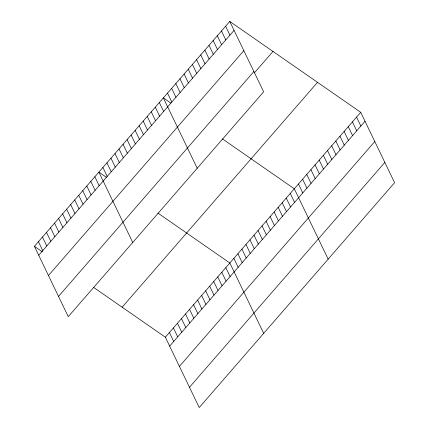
<?xml version="1.0" encoding="UTF-8"?>
<svg xmlns="http://www.w3.org/2000/svg" width="429" height="429" viewBox="0 0 429 429"><rect width="100%" height="100%" fill="white"/><g stroke="black" fill="none" stroke-linecap="round" stroke-linejoin="round"><path stroke-width="0.64" d="M229.772 21.45L263.637 91.806L68.27 316.677L34.411 246.321L229.772 21.45L360.73 112.323L394.589 182.679L199.228 407.55L165.363 337.194L93.458 287.296M38.712 255.255L234.073 30.384M48.466 275.525L243.828 50.654M58.516 296.407L253.882 71.536M254.306 72.941L272.989 51.437M122.152 307.207L317.514 82.336M165.363 337.194L360.73 112.323M169.664 346.128L365.031 121.262M179.419 366.398L374.785 141.527M189.473 387.28L384.834 162.414M170.822 103.089L163.352 97.903L197.211 168.259M222.399 138.878L294.305 188.781L328.164 259.137M106.349 177.295L98.879 172.115L132.738 242.465M157.926 213.09L229.837 262.988L263.696 333.344M34.411 246.321L42.412 251.871M356.579 117.106L360.88 126.04M352.429 121.884L356.73 130.818M348.278 126.662L352.574 135.596M344.122 131.44L348.423 140.374M339.972 136.218L344.272 145.152M335.821 140.996L340.122 149.93M331.671 145.774L335.971 154.708M327.52 150.552L331.821 159.486M323.369 155.33L327.665 164.264M319.214 160.108L323.514 169.047M315.063 164.886L319.364 173.825M310.912 169.669L315.213 178.603M306.762 174.447L311.063 183.381M302.611 179.225L306.912 188.159M225.622 26.228L229.923 35.162M298.461 184.003L302.756 192.937M221.471 31.006L225.772 39.94M217.321 35.784L221.621 44.718M290.277 193.42L294.578 202.354M213.17 40.562L217.471 49.501M286.25 198.059L290.546 206.993M209.02 45.34L213.315 54.279M282.218 202.697L286.518 211.631M204.864 50.123L209.164 59.057M278.19 207.33L282.491 216.27M200.713 54.901L205.014 63.835M274.158 211.969L278.459 220.908M196.562 59.679L200.863 68.613M270.131 216.607L274.431 225.541M192.412 64.457L196.713 73.391M266.103 221.246L270.399 230.18M188.261 69.235L192.562 78.169M262.071 225.885L266.371 234.819M184.111 74.013L188.406 82.947M258.043 230.523L262.344 239.457M179.955 78.791L184.256 87.725M254.011 235.162L258.312 244.096M175.804 83.569L180.105 92.503M249.984 239.8L254.284 248.734M171.654 88.347L175.954 97.281M245.956 244.439L250.252 253.373M167.503 93.125L171.804 102.064M241.924 249.072L246.225 258.011M237.897 253.711L242.197 262.645M159.32 102.542L163.621 111.481M233.864 258.349L238.165 267.283M155.293 107.18L159.593 116.114M151.26 111.819L155.561 120.753M225.804 267.626L230.105 276.56M147.233 116.457L151.534 125.391M221.777 272.265L226.078 281.199M143.206 121.096L147.506 130.03M217.75 276.903L222.05 285.837M139.173 125.735L143.474 134.668M213.717 281.542L218.018 290.476M135.146 130.373L139.446 139.307M209.69 286.181L213.991 295.114M131.113 135.012L135.414 143.946M205.657 290.814L209.958 299.753M127.086 139.645L131.387 148.584M201.63 295.452L205.931 304.386M123.059 144.283L127.359 153.217M197.603 300.091L201.903 309.025M119.026 148.922L123.327 157.856M193.57 304.729L197.871 313.663M114.999 153.561L119.3 162.494M189.543 309.368L193.844 318.302M110.966 158.199L115.267 167.133M185.51 314.007L189.811 322.94M106.939 162.838L111.24 171.772M181.483 318.645L185.784 327.579M102.912 167.476L107.212 176.41M177.456 323.284L181.757 332.218M173.423 327.917L177.724 336.856M94.852 176.753L99.153 185.687M169.396 332.555L173.697 341.495M90.819 181.387L95.12 190.326M86.792 186.025L91.093 194.959M82.765 190.664L87.06 199.598M78.732 195.302L83.033 204.236M74.705 199.941L79.006 208.875M70.672 204.579L74.973 213.513M66.645 209.218L70.946 218.152M62.618 213.857L66.913 222.79M58.585 218.49L62.886 227.429M54.558 223.128L58.859 232.068M50.525 227.767L54.826 236.701M46.498 232.405L50.799 241.339M42.471 237.044L46.766 245.978M38.438 241.683L42.739 250.616"/></g></svg>
